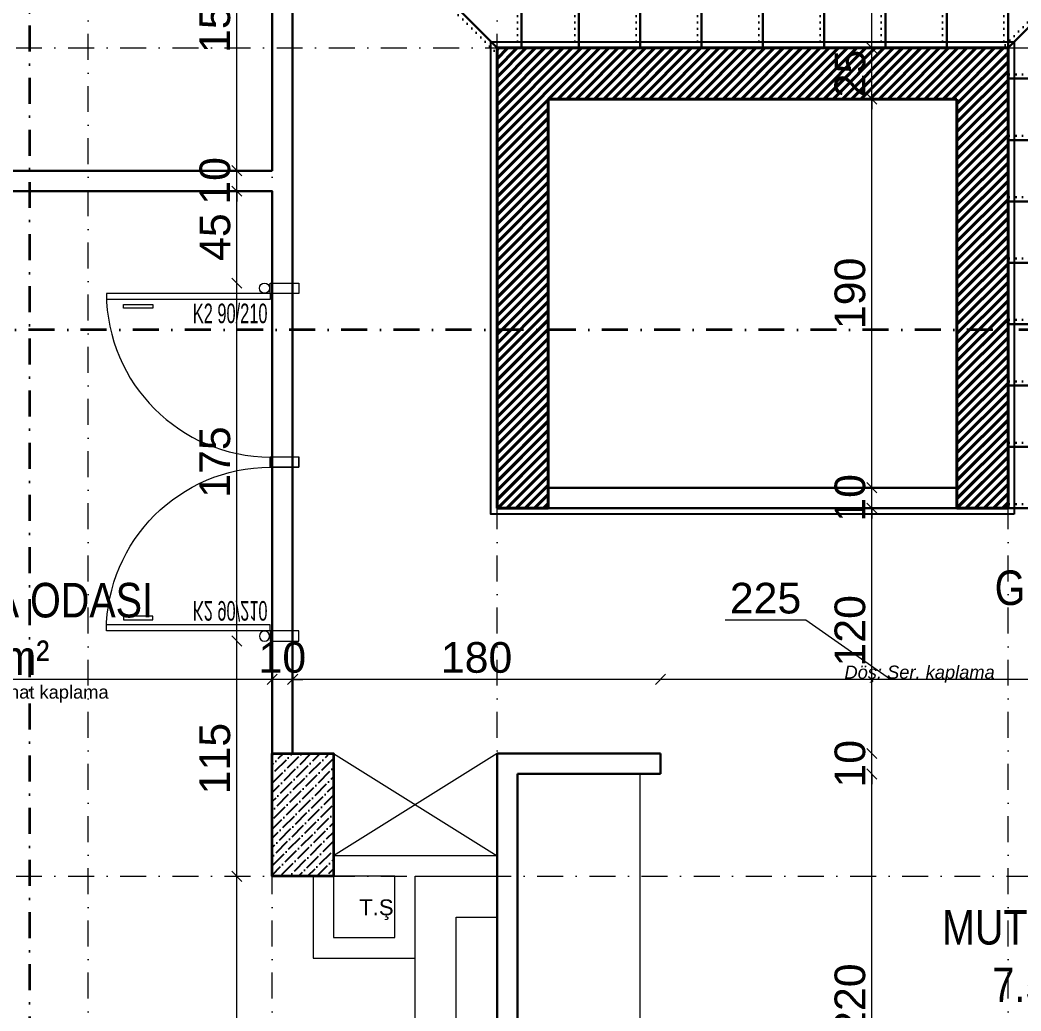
# Model space of a CAD drawing. Header units: millimetres. Extents: x 708 to 46452, y -4963 to 3960.
# Drawn here: x 17900 to 18389.6, y -3663.1 to -3178.6 of the extents above; entities that cross this region are included whole.
import ezdxf

# ---------------------------------------------------------------- set-up
doc = ezdxf.new("R2010")
doc.units = ezdxf.units.MM
for name, pattern in [('ACAD_ISO07W100', [3, 0, -3]), ('DASHDOT', [25.4, 12.7, -6.35, 0, -6.35]), ('DUZ', [0])]:
    doc.linetypes.add(name, pattern=pattern)
for name, color, linetype, lineweight in [('00_DUVAR', 22, 'Continuous', 30), ('00_IC_OLCU', 139, 'Continuous', 20), ('00_KAPI', 53, 'Continuous', 13), ('00_KOLON', 2, 'Continuous', 35), ('01- TEFRİŞ', 252, 'Continuous', 9), ('aks ve noktalılar', 129, 'DASHDOT', 13), ('kesit çizgisi', 4, 'DASHDOT', 35), ('merdiven', 255, 'Continuous', 30), ('TEFRİŞ', 8, 'Continuous', 9), ('yYAZI', 221, 'Continuous', 30), ('ölçü yatay', 150, 'DUZ', 18)]:
    doc.layers.add(name, color=color, linetype=linetype, lineweight=lineweight)
for name, color, linetype in [('00_YAZI', 214, 'Continuous'), ('DUVARTARAMA', 7, 'Continuous'), ('PENCERE', 3, 'Continuous'), ('SIVA', 135, 'Continuous')]:
    doc.layers.add(name, color=color, linetype=linetype)
doc.styles.add('ARİAL NARROW', font='ARIALN.TTF', dxfattribs={"width": 0.8})
doc.styles.add('mimari altlik$0$194_PTB_WET_B1$0$Standard', font='arial.ttf')
doc.styles.get("Standard").update_dxf_attribs({"font": 'arial.ttf'})
doc.dimstyles.new('ALP_OLCU', dxfattribs={"dimscale": 0, "dimtxt": 15, "dimasz": 5, "dimexe": 0.18, "dimexo": 0.06, "dimgap": 3, "dimtad": 1, "dimdec": 0, "dimrnd": 0.1, "dimzin": 9, "dimdsep": 46, "dimtxsty": 'Standard', "dimblk": 'OBLIQUE', "dimcen": 0, "dimse1": 1, "dimse2": 1, "dimclrd": 256, "dimclre": 256, "dimclrt": 53, "dimadec": 0, "dimazin": 0, "dimtfac": 1, "dimtdec": 0, "dimtix": 1, "dimtmove": 1, "dimatfit": 3, "dimldrblk": 'ARCHTICK', "dimfxl": 0.18, "dimtolj": 1, "dimlwd": -1, "dimarcsym": 0})

# ---------------------------------------------------------------- blocks, each defined once
blk = doc.blocks.new('A$C190E25BD')
for points in [[(2400, 82.5), (2400, 30, 0.414214), (2430, 0), (2790, 0, 0.414214), (2810, 20), (2810, 1240, 0.417206), (2320, 1800), (30, 1800, 0.414214), (0, 1770), (0, 1420, 0.162278), (10, 1390), (70, 1390)], [(2710, 1311.2, 0.371492), (2316.8, 1700), (130, 1700)], [(2710, 120), (2710, 1243.8, 0.039865), (2710, 1311.2)]]:
    blk.add_lwpolyline(points, format="xyb")
for points in [[(570, 1700), (100, 1700, 0.414214), (70, 1670), (70, 1240, 0.350781), (110, 1190), (560, 1190, 0.333333), (600, 1220), (600, 1670, 0.414214)], [(630, 1700), (1070, 1700, -0.414214), (1100, 1670), (1100, 1240, -0.350781), (1060, 1190), (640, 1190, -0.333333), (600, 1220), (600, 1670, -0.414214)], [(1570, 1700), (1130, 1700, 0.414214), (1100, 1670), (1100, 1240, 0.350781), (1140, 1190), (1560, 1190, 0.333333), (1600, 1220), (1600, 1670, 0.414214)], [(1630, 1700), (2070, 1700, -0.414214), (2100, 1670), (2100, 1240, -0.350781), (2060, 1190), (1640, 1190, -0.333333), (1600, 1220), (1600, 1670, -0.414214)], [(2710, 1060), (2710, 620, -0.414214), (2680, 590), (2250, 590, -0.350781), (2200, 630), (2200, 1050, -0.333333), (2230, 1090), (2680, 1090, -0.414214)], [(1450.6, 698), (1450.6, 998, 0.414214), (1400.6, 1048), (700.6, 1048, 0.414214), (650.6, 998), (650.6, 698, 0.414214), (700.6, 648), (1400.6, 648, 0.414214)], [(2710, 560), (2710, 120, -0.414214), (2680, 90), (2250, 90, -0.350781), (2200, 130), (2200, 550, -0.333333), (2230, 590), (2680, 590, -0.414214)]]:
    blk.add_lwpolyline(points, format="xyb", close=True)
blk.add_lwpolyline([(2702.4, 100), (2702.4, 100)])
for centre, radius, start, end in [((2052.9, 1042.9), 147.2, 2.7526, 87.2474), ((2426.3, 71.9), 28.3, 140.3495, 158.1564)]:
    blk.add_arc(centre, radius, start, end)
blk = doc.blocks.new('dfhaergtyjökl')
at = {"layer": '00_KAPI'}
for p, q in [((-11892.84, 6349.56, 0), (-11878.84, 6349.56, 0)), ((-11892.84, 6344.56, 0), (-11892.84, 6349.56, 0)), ((-11878.84, 6349.56, 0), (-11878.84, 6344.56, 0)), ((-11892.84, 6344.56, 0), (-11972.84, 6344.56, 0)), ((-11892.84, 6341.56, 0), (-11972.78, 6341.56, 0)), ((-11878.84, 6344.56, 0), (-11892.84, 6344.56, 0)), ((-11892.84, 6344.56, 0), (-11892.84, 6341.56, 0)), ((-11881.84, 6344.56, 0), (-11881.84, 6264.56, 0)), ((-11964.58, 6339.16, 0), (-11950.23, 6339.16, 0)), ((-11964.58, 6337.38, 0), (-11964.58, 6339.16, 0)), ((-11950.23, 6337.38, 0), (-11964.58, 6337.38, 0)), ((-11950.23, 6339.16, 0), (-11950.23, 6337.38, 0)), ((-11878.84, 6264.56, 0), (-11892.84, 6264.56, 0)), ((-11892.84, 6264.56, 0), (-11892.84, 6259.56, 0)), ((-11878.84, 6259.56, 0), (-11878.84, 6264.56, 0)), ((-11892.84, 6259.56, 0), (-11878.84, 6259.56, 0))]:
    blk.add_line(p, q, dxfattribs=at)
blk.add_circle((-11895.53, 6347.14), 2.48, dxfattribs=at)
blk.add_arc((-11892.54, 6344.93, 0), 80.37, 180.2616, 269.7913, dxfattribs=at)
at = {"layer": '00_KAPI', "width": 0.6}
blk.add_text('K2 90/210', height=9.562, dxfattribs=at).set_placement((-11930.64, 6330))
blk = doc.blocks.new('TRHHT')
for points in [[(5310.02, -1796.23), (5325.88, -1796.23), (5325.88, -1784.38), (5310.02, -1784.38)], [(5397.49, -1796.23), (5413.35, -1796.23), (5413.35, -1784.38), (5397.49, -1784.38)], [(5427.49, -1796.23), (5443.35, -1796.23), (5443.35, -1784.38), (5427.49, -1784.38)], [(5457.49, -1796.23), (5473.35, -1796.23), (5473.35, -1784.38), (5457.49, -1784.38)], [(5487.49, -1796.23), (5503.35, -1796.23), (5503.35, -1784.38), (5487.49, -1784.38)], [(5517.49, -1796.23), (5533.35, -1796.23), (5533.35, -1784.38), (5517.49, -1784.38)], [(5547.49, -1796.23), (5563.35, -1796.23), (5563.35, -1784.38), (5547.49, -1784.38)], [(5577.49, -1796.23), (5593.35, -1796.23), (5593.35, -1784.38), (5577.49, -1784.38)], [(5607.49, -1796.23), (5623.35, -1796.23), (5623.35, -1784.38), (5607.49, -1784.38)], [(5635.49, -1796.23), (5651.35, -1796.23), (5651.35, -1784.38), (5635.49, -1784.38)], [(5729.24, -1814.72), (5745.1, -1814.72), (5745.1, -1802.88), (5729.24, -1802.88)], [(5297.76, -1895.35), (5313.62, -1895.35), (5313.62, -1883.51), (5297.76, -1883.51)], [(5297.76, -1925.35), (5313.62, -1925.35), (5313.62, -1913.51), (5297.76, -1913.51)], [(5297.76, -1955.35), (5313.62, -1955.35), (5313.62, -1943.51), (5297.76, -1943.51)], [(5297.76, -1985.35), (5313.62, -1985.35), (5313.62, -1973.51), (5297.76, -1973.51)], [(5297.76, -2015.35), (5313.62, -2015.35), (5313.62, -2003.51), (5297.76, -2003.51)], [(5297.76, -2045.35), (5313.62, -2045.35), (5313.62, -2033.51), (5297.76, -2033.51)], [(5297.76, -2075.35), (5313.62, -2075.35), (5313.62, -2063.51), (5297.76, -2063.51)], [(5297.76, -2105.35), (5313.62, -2105.35), (5313.62, -2093.51), (5297.76, -2093.51)]]:
    blk.add_lwpolyline(points, close=True)
at = {"layer": 'merdiven'}
for p, q in [((5697.17, -1831.28), (5345.49, -1831.28)), ((5345.49, -1831.28), (5345.49, -2107.96)), ((5295.49, -1897.96), (5395.49, -1897.96)), ((5295.49, -1927.96), (5395.49, -1927.96)), ((5295.49, -1957.96), (5395.49, -1957.96)), ((5295.49, -1987.96), (5395.49, -1987.96)), ((5295.49, -2017.96), (5395.49, -2017.96)), ((5295.49, -2047.96), (5395.49, -2047.96)), ((5295.49, -2077.96), (5395.49, -2077.96)), ((5295.49, -2107.96), (5395.49, -2107.96))]:
    blk.add_line(p, q, dxfattribs=at)
at = {"layer": 'merdiven', "linetype": 'ACAD_ISO07W100'}
for p, q in [((5295.49, -1895.96), (5395.49, -1895.96)), ((5295.49, -1925.96), (5395.49, -1925.96)), ((5295.49, -1955.96), (5395.49, -1955.96)), ((5295.49, -1985.96), (5395.49, -1985.96)), ((5295.49, -2015.96), (5395.49, -2015.96)), ((5295.49, -2045.96), (5395.49, -2045.96)), ((5295.49, -2075.96), (5395.49, -2075.96)), ((5295.49, -2105.96), (5395.49, -2105.96))]:
    blk.add_line(p, q, dxfattribs=at)
for points in [[(5396.9, -1881.54), (5296.9, -1781.54)], [(5397.49, -1882.96), (5397.49, -1782.96)], [(5427.49, -1882.96), (5427.49, -1782.96)], [(5457.49, -1882.96), (5457.49, -1782.96)], [(5487.49, -1882.96), (5487.49, -1782.96)], [(5517.49, -1882.96), (5517.49, -1782.96)], [(5547.49, -1882.96), (5547.49, -1782.96)], [(5577.49, -1882.96), (5577.49, -1782.96)], [(5607.49, -1882.96), (5607.49, -1782.96)], [(5635.49, -1882.96), (5635.49, -1782.96)], [(5646.9, -1884.37), (5746.9, -1784.37)]]:
    blk.add_lwpolyline(points, dxfattribs=at)
at = {"layer": 'merdiven'}
for points in [[(5395.49, -1882.96), (5295.49, -1782.96)], [(5395.49, -1882.96), (5395.49, -1782.96)], [(5425.49, -1882.96), (5425.49, -1782.96)], [(5455.49, -1882.96), (5455.49, -1782.96)], [(5485.49, -1882.96), (5485.49, -1782.96)], [(5515.49, -1882.96), (5515.49, -1782.96)], [(5545.49, -1882.96), (5545.49, -1782.96)], [(5575.49, -1882.96), (5575.49, -1782.96)], [(5605.49, -1882.96), (5605.49, -1782.96)], [(5633.49, -1882.96), (5633.49, -1782.96)], [(5645.49, -1882.96), (5745.49, -1782.96)], [(5697.17, -1831.28), (5633.49, -1807.12)], [(5697.17, -1831.28), (5633.49, -1857.12)]]:
    blk.add_lwpolyline(points, dxfattribs=at)
blk.add_circle((5345.49, -2107.96), 12.59, dxfattribs=at)
at = {"layer": 'merdiven', "color": 7, "lineweight": 35, "attachment_point": 7, "style": 'mimari altlik$0$194_PTB_WET_B1$0$Standard'}
for s, insert, char_height in [('9', (5315.62, -1795.53), 10.25), ('10', (5398.87, -1795.53), 10.253), ('\\pt184.55744;11', (5430.48, -1795.53), 10.2532), ('\\pt184.55744;12', (5458.81, -1795.53), 10.2532), ('13', (5488.91, -1795.53), 10.253), ('14', (5518.21, -1795.53), 10.253), ('15', (5548.61, -1795.53), 10.253), ('16', (5578.85, -1795.53), 10.253), ('17', (5608.55, -1795.53), 10.253), ('18', (5636.94, -1795.53), 10.253), ('\\pt184.55744;19', (5731.09, -1814.03), 10.2532), ('8', (5303.36, -1894.65), 10.25), ('7', (5303.36, -1924.65), 10.25), ('6', (5303.36, -1954.65), 10.25), ('5', (5303.36, -1984.65), 10.25), ('4', (5303.36, -2014.65), 10.25), ('3', (5303.36, -2044.65), 10.25), ('2', (5303.36, -2074.65), 10.25), ('1', (5303.36, -2104.65), 10.25)]:
    blk.add_mtext_dynamic_manual_height_columns(s, width=190.3601, gutter_width=51.27, heights=[0], dxfattribs=dict(at, insert=insert, char_height=char_height))
blk = doc.blocks.new('KOLON')
at = {"layer": 'DUVARTARAMA'}
h = blk.add_hatch(dxfattribs=at)
h.set_pattern_fill('ANSI36', color=8)
h.paths.add_polyline_path([(549.39, 3102.43), (579.39, 3102.43), (579.39, 3042.43), (549.39, 3042.43)])
at = {"layer": '00_KOLON'}
blk.add_lwpolyline([(549.39, 3102.43), (579.39, 3102.43), (579.39, 3042.43), (549.39, 3042.43), (549.39, 3102.43)], dxfattribs=at)
blk = doc.blocks.new('_Oblique')
at = {"color": 0, "linetype": 'ByBlock', "lineweight": -2}
blk.add_line((-0.5, -0.5), (0.5, 0.5), dxfattribs=at)
blk = doc.blocks.new('*D1251')
at = {"layer": '00_IC_OLCU', "transparency": 16777216}
blk.add_line((17443.33, -2603.44), (18758.33, -2603.44), dxfattribs=at)
at = {"layer": 'Defpoints', "color": 0, "transparency": 16777216}
for p in [(18758.33, -2603.44), (17443.33, -2812.24), (18758.33, -3562.43)]:
    blk.add_point(p, dxfattribs=at)
at = {"layer": '00_IC_OLCU', "transparency": 16777216, "xscale": 5, "yscale": 5, "zscale": 5, "rotation": 180}
blk.add_blockref('_Oblique', (17443.33, -2603.44), dxfattribs=at)
at = {"layer": '00_IC_OLCU', "transparency": 16777216, "xscale": 5, "yscale": 5, "zscale": 5}
blk.add_blockref('_Oblique', (18758.33, -2603.44), dxfattribs=at)
at = {"layer": '00_IC_OLCU', "color": 53, "transparency": 16777216, "insert": (18100.83, -2592.77), "char_height": 15, "attachment_point": 5}
blk.add_mtext('\\A1;1315', dxfattribs=at)
blk = doc.blocks.new('_ArchTick')
at = {"color": 0, "linetype": 'ByBlock', "const_width": 0.15}
blk.add_lwpolyline([(-0.5, -0.5), (0.5, 0.5)], dxfattribs=at)
blk = doc.blocks.new('*D1267')
at = {"layer": '00_IC_OLCU', "transparency": 16777216}
blk.add_line((18115.33, -2670.86), (18763.33, -2670.86), dxfattribs=at)
at = {"layer": 'Defpoints', "color": 0, "transparency": 16777216}
for p in [(18763.33, -2670.86), (18115.33, -3072.24), (18763.33, -3557.43)]:
    blk.add_point(p, dxfattribs=at)
at = {"layer": '00_IC_OLCU', "transparency": 16777216, "xscale": 5, "yscale": 5, "zscale": 5, "rotation": 180}
blk.add_blockref('_Oblique', (18115.33, -2670.86), dxfattribs=at)
at = {"layer": '00_IC_OLCU', "transparency": 16777216, "xscale": 5, "yscale": 5, "zscale": 5}
blk.add_blockref('_Oblique', (18763.33, -2670.86), dxfattribs=at)
at = {"layer": '00_IC_OLCU', "color": 53, "transparency": 16777216, "insert": (18439.33, -2660.2), "char_height": 15, "attachment_point": 5}
blk.add_mtext('\\A1;648', dxfattribs=at)
blk = doc.blocks.new('*D1149')
at = {"layer": '00_IC_OLCU', "transparency": 16777216}
blk.add_line((18920.33, -4337.24), (18920.33, -2812.24), dxfattribs=at)
at = {"layer": 'Defpoints', "color": 0, "transparency": 16777216}
for p in [(18033.6, -2812.24), (18920.33, -2812.24), (18671.6, -4337.24)]:
    blk.add_point(p, dxfattribs=at)
at = {"layer": '00_IC_OLCU', "transparency": 16777216, "xscale": 5, "yscale": 5, "zscale": 5}
for p, rotation in [((18920.33, -2812.24), 90), ((18920.33, -4337.24), 270)]:
    blk.add_blockref('_Oblique', p, dxfattribs=dict(at, rotation=rotation))
at = {"layer": '00_IC_OLCU', "color": 53, "transparency": 16777216, "insert": (18909.67, -3574.74), "char_height": 15, "attachment_point": 5, "rotation": 90}
blk.add_mtext('\\A1;1525', dxfattribs=at)
blk = doc.blocks.new('*D1240')
at = {"layer": '00_IC_OLCU', "transparency": 16777216}
blk.add_line((18837.59, -3267.24), (18837.59, -2812.24), dxfattribs=at)
at = {"layer": 'Defpoints', "color": 0, "transparency": 16777216}
for p in [(18033.6, -2812.24), (18837.59, -2812.24), (18401.6, -3267.24)]:
    blk.add_point(p, dxfattribs=at)
at = {"layer": '00_IC_OLCU', "transparency": 16777216, "xscale": 5, "yscale": 5, "zscale": 5}
for p, rotation in [((18837.59, -2812.24), 90), ((18837.59, -3267.24), 270)]:
    blk.add_blockref('_Oblique', p, dxfattribs=dict(at, rotation=rotation))
at = {"layer": '00_IC_OLCU', "color": 53, "transparency": 16777216, "insert": (18826.96, -3039.74), "char_height": 15, "attachment_point": 5, "rotation": 90}
blk.add_mtext('\\A1;455', dxfattribs=at)
blk = doc.blocks.new('*D1286')
at = {"layer": '00_IC_OLCU', "transparency": 16777216}
blk.add_line((18006.05, -4022.24), (18006.05, -3597.24), dxfattribs=at)
at = {"layer": 'Defpoints', "color": 0, "transparency": 16777216}
for p in [(18006.05, -3597.24), (18023.33, -3597.24), (18006.05, -4022.24)]:
    blk.add_point(p, dxfattribs=at)
at = {"layer": '00_IC_OLCU', "transparency": 16777216, "xscale": 5, "yscale": 5, "zscale": 5}
for p, rotation in [((18006.05, -3597.24), 90), ((18006.05, -4022.24), 270)]:
    blk.add_blockref('_Oblique', p, dxfattribs=dict(at, rotation=rotation))
at = {"layer": '00_IC_OLCU', "color": 53, "transparency": 16777216, "insert": (17995.39, -3809.74), "char_height": 15, "attachment_point": 5, "rotation": 90}
blk.add_mtext('\\A1;425', dxfattribs=at)
blk = doc.blocks.new('*D1287')
at = {"layer": '00_IC_OLCU', "transparency": 16777216}
blk.add_line((18006.05, -3597.24), (18006.05, -3482.24), dxfattribs=at)
at = {"layer": 'Defpoints', "color": 0, "transparency": 16777216}
for p in [(18006.05, -3482.24), (18029.33, -3482.24, 0), (18023.33, -3597.24)]:
    blk.add_point(p, dxfattribs=at)
at = {"layer": '00_IC_OLCU', "transparency": 16777216, "xscale": 5, "yscale": 5, "zscale": 5}
for p, rotation in [((18006.05, -3482.24), 90), ((18006.05, -3597.24), 270)]:
    blk.add_blockref('_Oblique', p, dxfattribs=dict(at, rotation=rotation))
at = {"layer": '00_IC_OLCU', "color": 53, "transparency": 16777216, "insert": (17995.39, -3539.74), "char_height": 15, "attachment_point": 5, "rotation": 90}
blk.add_mtext('\\A1;115', dxfattribs=at)
blk = doc.blocks.new('*D1288')
at = {"layer": '00_IC_OLCU', "transparency": 16777216}
blk.add_line((18006.05, -3482.24), (18006.05, -3307.24), dxfattribs=at)
at = {"layer": 'Defpoints', "color": 0, "transparency": 16777216}
for p in [(18006.05, -3307.24), (18033.33, -3307.24), (18029.33, -3482.24, 0)]:
    blk.add_point(p, dxfattribs=at)
at = {"layer": '00_IC_OLCU', "transparency": 16777216, "xscale": 5, "yscale": 5, "zscale": 5}
for p, rotation in [((18006.05, -3307.24), 90), ((18006.05, -3482.24), 270)]:
    blk.add_blockref('_Oblique', p, dxfattribs=dict(at, rotation=rotation))
at = {"layer": '00_IC_OLCU', "color": 53, "transparency": 16777216, "insert": (17995.39, -3394.74), "char_height": 15, "attachment_point": 5, "rotation": 90}
blk.add_mtext('\\A1;175', dxfattribs=at)
blk = doc.blocks.new('*D1289')
at = {"layer": '00_IC_OLCU', "transparency": 16777216}
blk.add_line((18006.05, -3307.24), (18006.05, -3262.24), dxfattribs=at)
at = {"layer": 'Defpoints', "color": 0, "transparency": 16777216}
for p in [(18006.05, -3262.24), (18023.33, -3262.24), (18033.33, -3307.24)]:
    blk.add_point(p, dxfattribs=at)
at = {"layer": '00_IC_OLCU', "transparency": 16777216, "xscale": 5, "yscale": 5, "zscale": 5}
for p, rotation in [((18006.05, -3262.24), 90), ((18006.05, -3307.24), 270)]:
    blk.add_blockref('_Oblique', p, dxfattribs=dict(at, rotation=rotation))
at = {"layer": '00_IC_OLCU', "color": 53, "transparency": 16777216, "insert": (17995.42, -3284.74), "char_height": 15, "attachment_point": 5, "rotation": 90}
blk.add_mtext('\\A1;45', dxfattribs=at)
blk = doc.blocks.new('*D1290')
at = {"layer": '00_IC_OLCU', "transparency": 16777216}
for p, q in [((18006.05, -3252.24), (18006.05, -3247.24)), ((18006.05, -3262.24), (18006.05, -3252.24)), ((18006.05, -3262.24), (18006.05, -3267.24))]:
    blk.add_line(p, q, dxfattribs=at)
at = {"layer": 'Defpoints', "color": 0, "transparency": 16777216}
for p in [(18006.05, -3252.24), (18023.33, -3252.24), (18023.33, -3262.24)]:
    blk.add_point(p, dxfattribs=at)
at = {"layer": '00_IC_OLCU', "transparency": 16777216, "xscale": 5, "yscale": 5, "zscale": 5}
for p, rotation in [((18006.05, -3252.24), 270), ((18006.05, -3262.24), 90)]:
    blk.add_blockref('_Oblique', p, dxfattribs=dict(at, rotation=rotation))
at = {"layer": '00_IC_OLCU', "color": 53, "transparency": 16777216, "insert": (17995.39, -3257.24), "char_height": 15, "attachment_point": 5, "rotation": 90}
blk.add_mtext('\\A1;10', dxfattribs=at)
blk = doc.blocks.new('*D1291')
at = {"layer": '00_IC_OLCU', "transparency": 16777216}
blk.add_line((18006.05, -3252.24), (18006.05, -3102.24), dxfattribs=at)
at = {"layer": 'Defpoints', "color": 0, "transparency": 16777216}
for p in [(17968.33, -3102.24), (18006.05, -3102.24), (18023.33, -3252.24)]:
    blk.add_point(p, dxfattribs=at)
at = {"layer": '00_IC_OLCU', "transparency": 16777216, "xscale": 5, "yscale": 5, "zscale": 5}
for p, rotation in [((18006.05, -3102.24), 90), ((18006.05, -3252.24), 270)]:
    blk.add_blockref('_Oblique', p, dxfattribs=dict(at, rotation=rotation))
at = {"layer": '00_IC_OLCU', "color": 53, "transparency": 16777216, "insert": (17995.39, -3177.24), "char_height": 15, "attachment_point": 5, "rotation": 90}
blk.add_mtext('\\A1;150', dxfattribs=at)
blk = doc.blocks.new('*D1299')
at = {"layer": '00_IC_OLCU', "transparency": 16777216}
blk.add_line((18316.7, -3767.43), (18316.7, -3547.24), dxfattribs=at)
at = {"layer": 'Defpoints', "color": 0, "transparency": 16777216}
for p in [(18213.33, -3547.24), (18316.7, -3547.24), (18218.33, -3767.43)]:
    blk.add_point(p, dxfattribs=at)
at = {"layer": '00_IC_OLCU', "transparency": 16777216, "xscale": 5, "yscale": 5, "zscale": 5}
for p, rotation in [((18316.7, -3547.24), 90), ((18316.7, -3767.43), 270)]:
    blk.add_blockref('_Oblique', p, dxfattribs=dict(at, rotation=rotation))
at = {"layer": '00_IC_OLCU', "color": 53, "transparency": 16777216, "insert": (18306.04, -3657.34), "char_height": 15, "attachment_point": 5, "rotation": 90}
blk.add_mtext('\\A1;220', dxfattribs=at)
blk = doc.blocks.new('*D1300')
at = {"layer": '00_IC_OLCU', "transparency": 16777216}
for p, q in [((18316.7, -3537.24), (18316.7, -3532.24)), ((18316.7, -3547.24), (18316.7, -3537.24)), ((18316.7, -3547.24), (18316.7, -3552.24))]:
    blk.add_line(p, q, dxfattribs=at)
at = {"layer": 'Defpoints', "color": 0, "transparency": 16777216}
for p in [(18213.33, -3537.24), (18316.7, -3537.24), (18213.33, -3547.24)]:
    blk.add_point(p, dxfattribs=at)
at = {"layer": '00_IC_OLCU', "transparency": 16777216, "xscale": 5, "yscale": 5, "zscale": 5}
for p, rotation in [((18316.7, -3537.24), 270), ((18316.7, -3547.24), 90)]:
    blk.add_blockref('_Oblique', p, dxfattribs=dict(at, rotation=rotation))
at = {"layer": '00_IC_OLCU', "color": 53, "transparency": 16777216, "insert": (18306.04, -3542.24), "char_height": 15, "attachment_point": 5, "rotation": 90}
blk.add_mtext('\\A1;10', dxfattribs=at)
blk = doc.blocks.new('*D1301')
at = {"layer": '00_IC_OLCU', "transparency": 16777216}
blk.add_line((18316.7, -3537.24), (18316.7, -3417.24), dxfattribs=at)
at = {"layer": 'Defpoints', "color": 0, "transparency": 16777216}
for p in [(18158.33, -3417.24), (18316.7, -3417.24), (18213.33, -3537.24)]:
    blk.add_point(p, dxfattribs=at)
at = {"layer": '00_IC_OLCU', "transparency": 16777216, "xscale": 5, "yscale": 5, "zscale": 5}
for p, rotation in [((18316.7, -3417.24), 90), ((18316.7, -3537.24), 270)]:
    blk.add_blockref('_Oblique', p, dxfattribs=dict(at, rotation=rotation))
at = {"layer": '00_IC_OLCU', "color": 53, "transparency": 16777216, "insert": (18306.04, -3477.24), "char_height": 15, "attachment_point": 5, "rotation": 90}
blk.add_mtext('\\A1;120', dxfattribs=at)
blk = doc.blocks.new('*D1302')
at = {"layer": '00_IC_OLCU', "transparency": 16777216}
for p, q in [((18316.7, -3407.24), (18316.7, -3402.24)), ((18316.7, -3417.24), (18316.7, -3407.24)), ((18316.7, -3417.24), (18316.7, -3422.24))]:
    blk.add_line(p, q, dxfattribs=at)
at = {"layer": 'Defpoints', "color": 0, "transparency": 16777216}
for p in [(18158.33, -3407.24), (18316.7, -3407.24), (18158.33, -3417.24)]:
    blk.add_point(p, dxfattribs=at)
at = {"layer": '00_IC_OLCU', "transparency": 16777216, "xscale": 5, "yscale": 5, "zscale": 5}
for p, rotation in [((18316.7, -3407.24), 270), ((18316.7, -3417.24), 90)]:
    blk.add_blockref('_Oblique', p, dxfattribs=dict(at, rotation=rotation))
at = {"layer": '00_IC_OLCU', "color": 53, "transparency": 16777216, "insert": (18306.04, -3412.24), "char_height": 15, "attachment_point": 5, "rotation": 90}
blk.add_mtext('\\A1;10', dxfattribs=at)
blk = doc.blocks.new('*D1303')
at = {"layer": '00_IC_OLCU', "transparency": 16777216}
blk.add_line((18316.7, -3407.24), (18316.7, -3217.24), dxfattribs=at)
at = {"layer": 'Defpoints', "color": 0, "transparency": 16777216}
for p in [(18158.33, -3217.24), (18316.7, -3217.24), (18158.33, -3407.24)]:
    blk.add_point(p, dxfattribs=at)
at = {"layer": '00_IC_OLCU', "transparency": 16777216, "xscale": 5, "yscale": 5, "zscale": 5}
for p, rotation in [((18316.7, -3217.24), 90), ((18316.7, -3407.24), 270)]:
    blk.add_blockref('_Oblique', p, dxfattribs=dict(at, rotation=rotation))
at = {"layer": '00_IC_OLCU', "color": 53, "transparency": 16777216, "insert": (18306.04, -3312.24), "char_height": 15, "attachment_point": 5, "rotation": 90}
blk.add_mtext('\\A1;190', dxfattribs=at)
blk = doc.blocks.new('*D1304')
at = {"layer": '00_IC_OLCU', "transparency": 16777216}
for p, q in [((18316.7, -3192.24), (18316.7, -3187.24)), ((18316.7, -3217.24), (18316.7, -3192.24)), ((18316.7, -3217.24), (18316.7, -3222.24))]:
    blk.add_line(p, q, dxfattribs=at)
at = {"layer": 'Defpoints', "color": 0, "transparency": 16777216}
for p in [(18133.33, -3192.24), (18316.7, -3192.24), (18158.33, -3217.24)]:
    blk.add_point(p, dxfattribs=at)
at = {"layer": '00_IC_OLCU', "transparency": 16777216, "xscale": 5, "yscale": 5, "zscale": 5}
for p, rotation in [((18316.7, -3192.24), 270), ((18316.7, -3217.24), 90)]:
    blk.add_blockref('_Oblique', p, dxfattribs=dict(at, rotation=rotation))
at = {"layer": '00_IC_OLCU', "color": 53, "transparency": 16777216, "insert": (18306.04, -3204.74), "char_height": 15, "attachment_point": 5, "rotation": 90}
blk.add_mtext('\\A1;25', dxfattribs=at)
blk = doc.blocks.new('*D1305')
at = {"layer": '00_IC_OLCU', "transparency": 16777216}
blk.add_line((18316.7, -3192.24), (18316.7, -3092.24), dxfattribs=at)
at = {"layer": 'Defpoints', "color": 0, "transparency": 16777216}
for p in [(18316.7, -3092.24), (18323.33, -3092.24), (18133.33, -3192.24)]:
    blk.add_point(p, dxfattribs=at)
at = {"layer": '00_IC_OLCU', "transparency": 16777216, "xscale": 5, "yscale": 5, "zscale": 5}
for p, rotation in [((18316.7, -3092.24), 90), ((18316.7, -3192.24), 270)]:
    blk.add_blockref('_Oblique', p, dxfattribs=dict(at, rotation=rotation))
at = {"layer": '00_IC_OLCU', "color": 53, "transparency": 16777216, "insert": (18306.04, -3142.24), "char_height": 15, "attachment_point": 5, "rotation": 90}
blk.add_mtext('\\A1;100', dxfattribs=at)
blk = doc.blocks.new('*D1191')
at = {"layer": '00_IC_OLCU', "transparency": 16777216}
for p, q in [((18284.43, -3472.02), (18244.92, -3472.02)), ((18325.83, -3501.01), (18284.43, -3472.02)), ((18438.33, -3501.01), (18213.33, -3501.01))]:
    blk.add_line(p, q, dxfattribs=at)
at = {"layer": 'Defpoints', "color": 0, "transparency": 16777216}
for p in [(18213.33, -3501.01), (18213.33, -3537.24), (18438.33, -3582.24)]:
    blk.add_point(p, dxfattribs=at)
at = {"layer": '00_IC_OLCU', "transparency": 16777216, "xscale": 5, "yscale": 5, "zscale": 5, "rotation": 180}
blk.add_blockref('_Oblique', (18213.33, -3501.01), dxfattribs=at)
at = {"layer": '00_IC_OLCU', "transparency": 16777216, "xscale": 5, "yscale": 5, "zscale": 5}
blk.add_blockref('_Oblique', (18438.33, -3501.01), dxfattribs=at)
at = {"layer": '00_IC_OLCU', "color": 53, "transparency": 16777216, "insert": (18264.68, -3461.36), "char_height": 15, "attachment_point": 5}
blk.add_mtext('\\A1;225', dxfattribs=at)
blk = doc.blocks.new('*D1192')
at = {"layer": '00_IC_OLCU', "transparency": 16777216}
blk.add_line((18213.33, -3501.01), (18033.33, -3501.01), dxfattribs=at)
at = {"layer": 'Defpoints', "color": 0, "transparency": 16777216}
for p in [(18033.33, -3501.01), (18033.33, -3537.24), (18213.33, -3537.24)]:
    blk.add_point(p, dxfattribs=at)
at = {"layer": '00_IC_OLCU', "transparency": 16777216, "xscale": 5, "yscale": 5, "zscale": 5, "rotation": 180}
blk.add_blockref('_Oblique', (18033.33, -3501.01), dxfattribs=at)
at = {"layer": '00_IC_OLCU', "transparency": 16777216, "xscale": 5, "yscale": 5, "zscale": 5}
blk.add_blockref('_Oblique', (18213.33, -3501.01), dxfattribs=at)
at = {"layer": '00_IC_OLCU', "color": 53, "transparency": 16777216, "insert": (18123.33, -3490.35), "char_height": 15, "attachment_point": 5}
blk.add_mtext('\\A1;180', dxfattribs=at)
blk = doc.blocks.new('*D1193')
at = {"layer": '00_IC_OLCU', "transparency": 16777216}
for p, q in [((18023.33, -3501.01), (18018.33, -3501.01)), ((18033.33, -3501.01), (18023.33, -3501.01)), ((18033.33, -3501.01), (18038.33, -3501.01))]:
    blk.add_line(p, q, dxfattribs=at)
at = {"layer": 'Defpoints', "color": 0, "transparency": 16777216}
for p in [(18023.33, -3482.24), (18023.33, -3501.01), (18033.33, -3537.24)]:
    blk.add_point(p, dxfattribs=at)
at = {"layer": '00_IC_OLCU', "transparency": 16777216, "xscale": 5, "yscale": 5, "zscale": 5}
blk.add_blockref('_Oblique', (18023.33, -3501.01), dxfattribs=at)
at = {"layer": '00_IC_OLCU', "transparency": 16777216, "xscale": 5, "yscale": 5, "zscale": 5, "rotation": 180}
blk.add_blockref('_Oblique', (18033.33, -3501.01), dxfattribs=at)
at = {"layer": '00_IC_OLCU', "color": 53, "transparency": 16777216, "insert": (18028.33, -3490.35), "char_height": 15, "attachment_point": 5}
blk.add_mtext('\\A1;10', dxfattribs=at)
blk = doc.blocks.new('*D1194')
at = {"layer": '00_IC_OLCU', "transparency": 16777216}
blk.add_line((18023.33, -3501.01), (17553.33, -3501.01), dxfattribs=at)
at = {"layer": 'Defpoints', "color": 0, "transparency": 16777216}
for p in [(18023.33, -3482.24), (17553.33, -3501.01), (17553.33, -3522.24)]:
    blk.add_point(p, dxfattribs=at)
at = {"layer": '00_IC_OLCU', "transparency": 16777216, "xscale": 5, "yscale": 5, "zscale": 5, "rotation": 180}
blk.add_blockref('_Oblique', (17553.33, -3501.01), dxfattribs=at)
at = {"layer": '00_IC_OLCU', "transparency": 16777216, "xscale": 5, "yscale": 5, "zscale": 5}
blk.add_blockref('_Oblique', (18023.33, -3501.01), dxfattribs=at)
at = {"layer": '00_IC_OLCU', "color": 53, "transparency": 16777216, "insert": (17788.33, -3490.35), "char_height": 15, "attachment_point": 5}
blk.add_mtext('\\A1;470', dxfattribs=at)

msp = doc.modelspace()

# ---------------------------------------------------------------- hatches: boundary and pattern name
at = {"layer": 'DUVARTARAMA'}
h = msp.add_hatch(dxfattribs=at)
h.set_pattern_fill('ANSI31', color=256)
h.set_pattern_definition([(45, (10843.3096, -1309.2862), (-2.245064, 2.245064), [])])
h.paths.add_polyline_path([(18358.328, -3217.242), (18158.328, -3217.242), (18158.328, -3417.242), (18133.328, -3417.242), (18133.328, -3192.242), (18383.328, -3192.242), (18383.328, -3417.242), (18358.328, -3417.242)])
h = msp.add_hatch(dxfattribs=at)
h.set_pattern_fill('ANSI31', color=256)
h.set_pattern_definition([(45, (11073.3096, -1309.2862), (-2.245064, 2.245064), [])])
h.paths.add_polyline_path([(18158.328, -3217.242), (18358.328, -3217.242), (18358.328, -3417.242), (18383.328, -3417.242), (18383.328, -3192.242), (18133.328, -3192.242), (18133.328, -3417.242), (18158.328, -3417.242)])

# ---------------------------------------------------------------- linework, layer by layer
at = {"layer": '00_DUVAR'}
for p, q in [((18383.328, -3192.242), (18133.328, -3192.242)), ((18133.328, -3192.242), (18133.328, -3417.242)), ((18383.328, -3417.242), (18383.328, -3192.242)), ((17553.328, -3262.242), (18023.328, -3262.242)), ((18133.328, -3537.242), (18133.328, -3767.435)), ((18133.328, -3537.242), (18213.328, -3537.242)), ((18213.328, -3537.242), (18213.328, -3547.242)), ((18143.328, -3767.435), (18143.328, -3547.242)), ((18213.328, -3547.242), (18143.328, -3547.242))]:
    msp.add_line(p, q, dxfattribs=at)
for points in [[(18023.328, -3252.242), (18023.328, -3092.242)], [(18483.328, -3092.242), (18033.328, -3092.242), (18033.328, -3537.242), (18053.328, -3537.242)], [(17663.328, -3252.242), (18023.328, -3252.242)], [(18023.328, -3547.242), (18023.328, -3547.242), (18023.328, -3262.242)], [(18358.328, -3407.242), (18158.328, -3407.242)], [(18358.328, -3417.242), (18158.328, -3417.242)], [(18053.328, -3537.242), (18053.328, -3587.242)]]:
    msp.add_lwpolyline(points, dxfattribs=at)
at = {"layer": '00_KOLON'}
for p, q in [((18383.328, -3192.242), (18133.328, -3192.242)), ((18133.328, -3192.242), (18133.328, -3417.242)), ((18133.328, -3417.242), (18133.328, -3192.242)), ((18133.328, -3192.242), (18383.328, -3192.242)), ((18383.328, -3417.242), (18383.328, -3192.242)), ((18383.328, -3192.242), (18383.328, -3417.242)), ((18358.328, -3217.242), (18158.328, -3217.242)), ((18158.328, -3217.242), (18358.328, -3217.242))]:
    msp.add_line(p, q, dxfattribs=at)
for points in [[(18158.328, -3217.242), (18158.328, -3417.242), (18133.328, -3417.242)], [(18133.328, -3417.242), (18158.328, -3417.242), (18158.328, -3217.242)], [(18383.328, -3417.242), (18358.328, -3417.242), (18358.328, -3217.242)], [(18358.328, -3217.242), (18358.328, -3417.242), (18383.328, -3417.242)]]:
    msp.add_lwpolyline(points, dxfattribs=at)
at = {"layer": '01- TEFRİŞ'}
msp.add_line((18203.328, -3767.435), (18203.328, -3547.242), dxfattribs=at)
for points in [[(18053.328, -3537.242), (18133.328, -3587.242)], [(18133.328, -3537.242), (18053.328, -3587.242)]]:
    msp.add_lwpolyline(points, dxfattribs=at)
at = {"layer": 'aks ve noktalılar'}
for points in [[(17933.328, -4677.042), (17933.328, -2576.175)], [(18023.328, -4677.042), (18023.328, -2576.175)], [(18133.328, -4677.042), (18133.328, -2576.175)], [(18383.328, -4677.042), (18383.328, -2576.175)], [(17107.547, -3192.242), (18956.494, -3192.242)], [(17107.547, -3597.242), (18956.494, -3597.242)]]:
    msp.add_lwpolyline(points, dxfattribs=at)
at = {"layer": 'kesit çizgisi', "lineweight": 35}
for p, q in [((17904.677, -2365.279), (17904.677, -4849.439)), ((19115.361, -3330.028), (16953.28, -3330.028))]:
    msp.add_line(p, q, dxfattribs=at)
at = {"layer": 'SIVA'}
msp.add_lwpolyline([(18386.328, -3420.242), (18130.328, -3420.242), (18130.328, -3189.242), (18386.328, -3189.242)], close=True, dxfattribs=at)
at = {"layer": 'TEFRİŞ', "linetype": 'Continuous'}
for points in [[(18133.328, -3913.676), (18093.328, -3913.676), (18093.328, -3597.242), (18133.328, -3597.242)], [(18133.328, -3893.676), (18113.328, -3893.676), (18113.328, -3617.242), (18133.328, -3617.242)]]:
    msp.add_lwpolyline(points, dxfattribs=at)
at = {"layer": 'ölçü yatay'}
for p, q in [((18133.328, -3587.242), (18053.328, -3587.242)), ((18053.328, -3597.242), (18053.328, -3627.242)), ((18083.328, -3597.242), (18053.328, -3597.242)), ((18083.328, -3627.242), (18083.328, -3597.242)), ((18053.328, -3627.242), (18083.328, -3627.242))]:
    msp.add_line(p, q, dxfattribs=at)
msp.add_lwpolyline([(18043.328, -3597.242), (18043.328, -3637.242), (18093.328, -3637.242), (18093.328, -3597.242)], dxfattribs=at)

# ---------------------------------------------------------------- block references
at = {"layer": '00_KAPI'}
msp.add_blockref('dfhaergtyjökl', (29915.164, -9656.804, 0), dxfattribs=at)
at = {"layer": '00_KAPI', "xscale": -1, "rotation": 180}
msp.add_blockref('dfhaergtyjökl', (29915.164, 2867.319, 0), dxfattribs=at)
at = {"layer": '00_KOLON', "rotation": 180}
msp.add_blockref('KOLON', (18602.72, -494.811), dxfattribs=at)
at = {"layer": 'PENCERE', "xscale": -1}
msp.add_blockref('TRHHT', (23778.816, -1309.286), dxfattribs=at)
at = {"layer": 'TEFRİŞ', "linetype": 'Continuous', "xscale": -0.1536064445216365, "yscale": 0.1536064445216365, "zscale": 0.1536064445216365, "rotation": 90}
msp.add_blockref('A$C190E25BD', (17965.914, -3546.098), dxfattribs=at)

# ---------------------------------------------------------------- texts
at = {"layer": '00_YAZI', "char_height": 16.875, "width": 303.06029, "style": 'ARİAL NARROW'}
for s, insert, attachment_point in [('{\\W1;GİRİŞ HOLÜ\\P17 m²}', (18488.464, -3492.741), 9), ('\\pi78.22865;{\\W1;OTURMA ODASI\\P\\pi127.36874;36 m²}', (17737.568, -3499.044), 7), ('{\\W1;MUTFAK\\P7.5 m²}', (18430.474, -3659.01), 9)]:
    msp.add_mtext(s, dxfattribs=dict(at, insert=insert, attachment_point=attachment_point))
at = {"layer": '00_YAZI', "insert": (18082.75, -3608.564), "char_height": 7.7583, "attachment_point": 3}
msp.add_mtext_dynamic_manual_height_columns(' T.Ş', width=707.76621, gutter_width=7.758, heights=[0], dxfattribs=at)
at = {"layer": 'yYAZI'}
msp.add_text('Döş: Laminat kaplama', height=6.4, rotation=360, dxfattribs=at).set_placement((17854.395, -3510.373))
at = {"layer": 'yYAZI', "insert": (18376.811, -3494.247), "char_height": 6.4, "width": 95.25986, "attachment_point": 3}
msp.add_mtext('{\\fArial|b0|i1|c162|p34;Döş: Ser. kaplama}', dxfattribs=at)

# ---------------------------------------------------------------- dimensions: what is measured, and where the dimension line sits
at = {"layer": '00_IC_OLCU'}
for base, p1, p2, angle, picture, middle in [((18758.328, -2603.439), (17443.328, -2812.242), (18758.328, -3562.435), 180, '*D1251', (18100.828, -2592.775)), ((18763.328, -2670.86), (18115.328, -3072.242), (18763.328, -3557.435), 180, '*D1267', (18439.328, -2660.201)), ((18920.326, -2812.242), (18671.603, -4337.242), (18033.603, -2812.242), 90, '*D1149', (18909.668, -3574.742)), ((18837.593, -2812.242), (18401.603, -3267.242), (18033.603, -2812.242), 90, '*D1240', (18826.965, -3039.742)), ((18316.698, -3092.242), (18133.328, -3192.242), (18323.328, -3092.242), 90, '*D1305', (18306.039, -3142.242)), ((18006.052, -3102.242), (18023.328, -3252.242), (17968.328, -3102.242), 90, '*D1291', (17995.393, -3177.242)), ((18316.698, -3192.242), (18158.328, -3217.242), (18133.328, -3192.242), 90, '*D1304', (18306.039, -3204.742)), ((18316.698, -3217.242), (18158.328, -3407.242), (18158.328, -3217.242), 90, '*D1303', (18306.039, -3312.242)), ((18006.052, -3252.242), (18023.328, -3262.242), (18023.328, -3252.242), 90, '*D1290', (17995.393, -3257.242)), ((18006.052, -3262.242), (18033.328, -3307.242), (18023.328, -3262.242), 90, '*D1289', (17995.424, -3284.742)), ((18006.052, -3307.242), (18029.328, -3482.242, 0), (18033.328, -3307.242), 90, '*D1288', (17995.393, -3394.742)), ((18316.698, -3407.242), (18158.328, -3417.242), (18158.328, -3407.242), 90, '*D1302', (18306.039, -3412.242)), ((18316.698, -3417.242), (18213.328, -3537.242), (18158.328, -3417.242), 90, '*D1301', (18306.039, -3477.242)), ((17553.328, -3501.012), (18023.328, -3482.242), (17553.328, -3522.242), 180, '*D1194', (17788.328, -3490.354)), ((18006.052, -3482.242), (18023.328, -3597.242), (18029.328, -3482.242, 0), 90, '*D1287', (17995.393, -3539.742)), ((18023.328, -3501.012), (18033.328, -3537.242), (18023.328, -3482.242), 180, '*D1193', (18028.328, -3490.354)), ((18033.328, -3501.012), (18213.328, -3537.242), (18033.328, -3537.242), 180, '*D1192', (18123.328, -3490.354)), ((18316.698, -3537.242), (18213.328, -3547.242), (18213.328, -3537.242), 90, '*D1300', (18306.039, -3542.242)), ((18316.698, -3547.242), (18218.328, -3767.435), (18213.328, -3547.242), 90, '*D1299', (18306.039, -3657.339)), ((18006.052, -3597.242), (18006.052, -4022.242), (18023.328, -3597.242), 90, '*D1286', (17995.393, -3809.742))]:
    dim = msp.add_linear_dim(base=base, p1=p1, p2=p2, angle=angle, dimstyle='ALP_OLCU', override={"dimscale": 1}, dxfattribs=at)
    dim.commit()
    dim.dimension.update_dxf_attribs({"geometry": picture, "text_midpoint": middle})
dim = msp.add_linear_dim(base=(18213.328, -3501.012), p1=(18438.328, -3582.242), p2=(18213.328, -3537.242), angle=180, dimstyle='ALP_OLCU', override={"dimscale": 1}, dxfattribs=at)
dim.commit()
dim.dimension.update_dxf_attribs({"geometry": '*D1191', "text_midpoint": (18281.434, -3472.021), "dimtype": 160})

doc.saveas('drawing.dxf')
